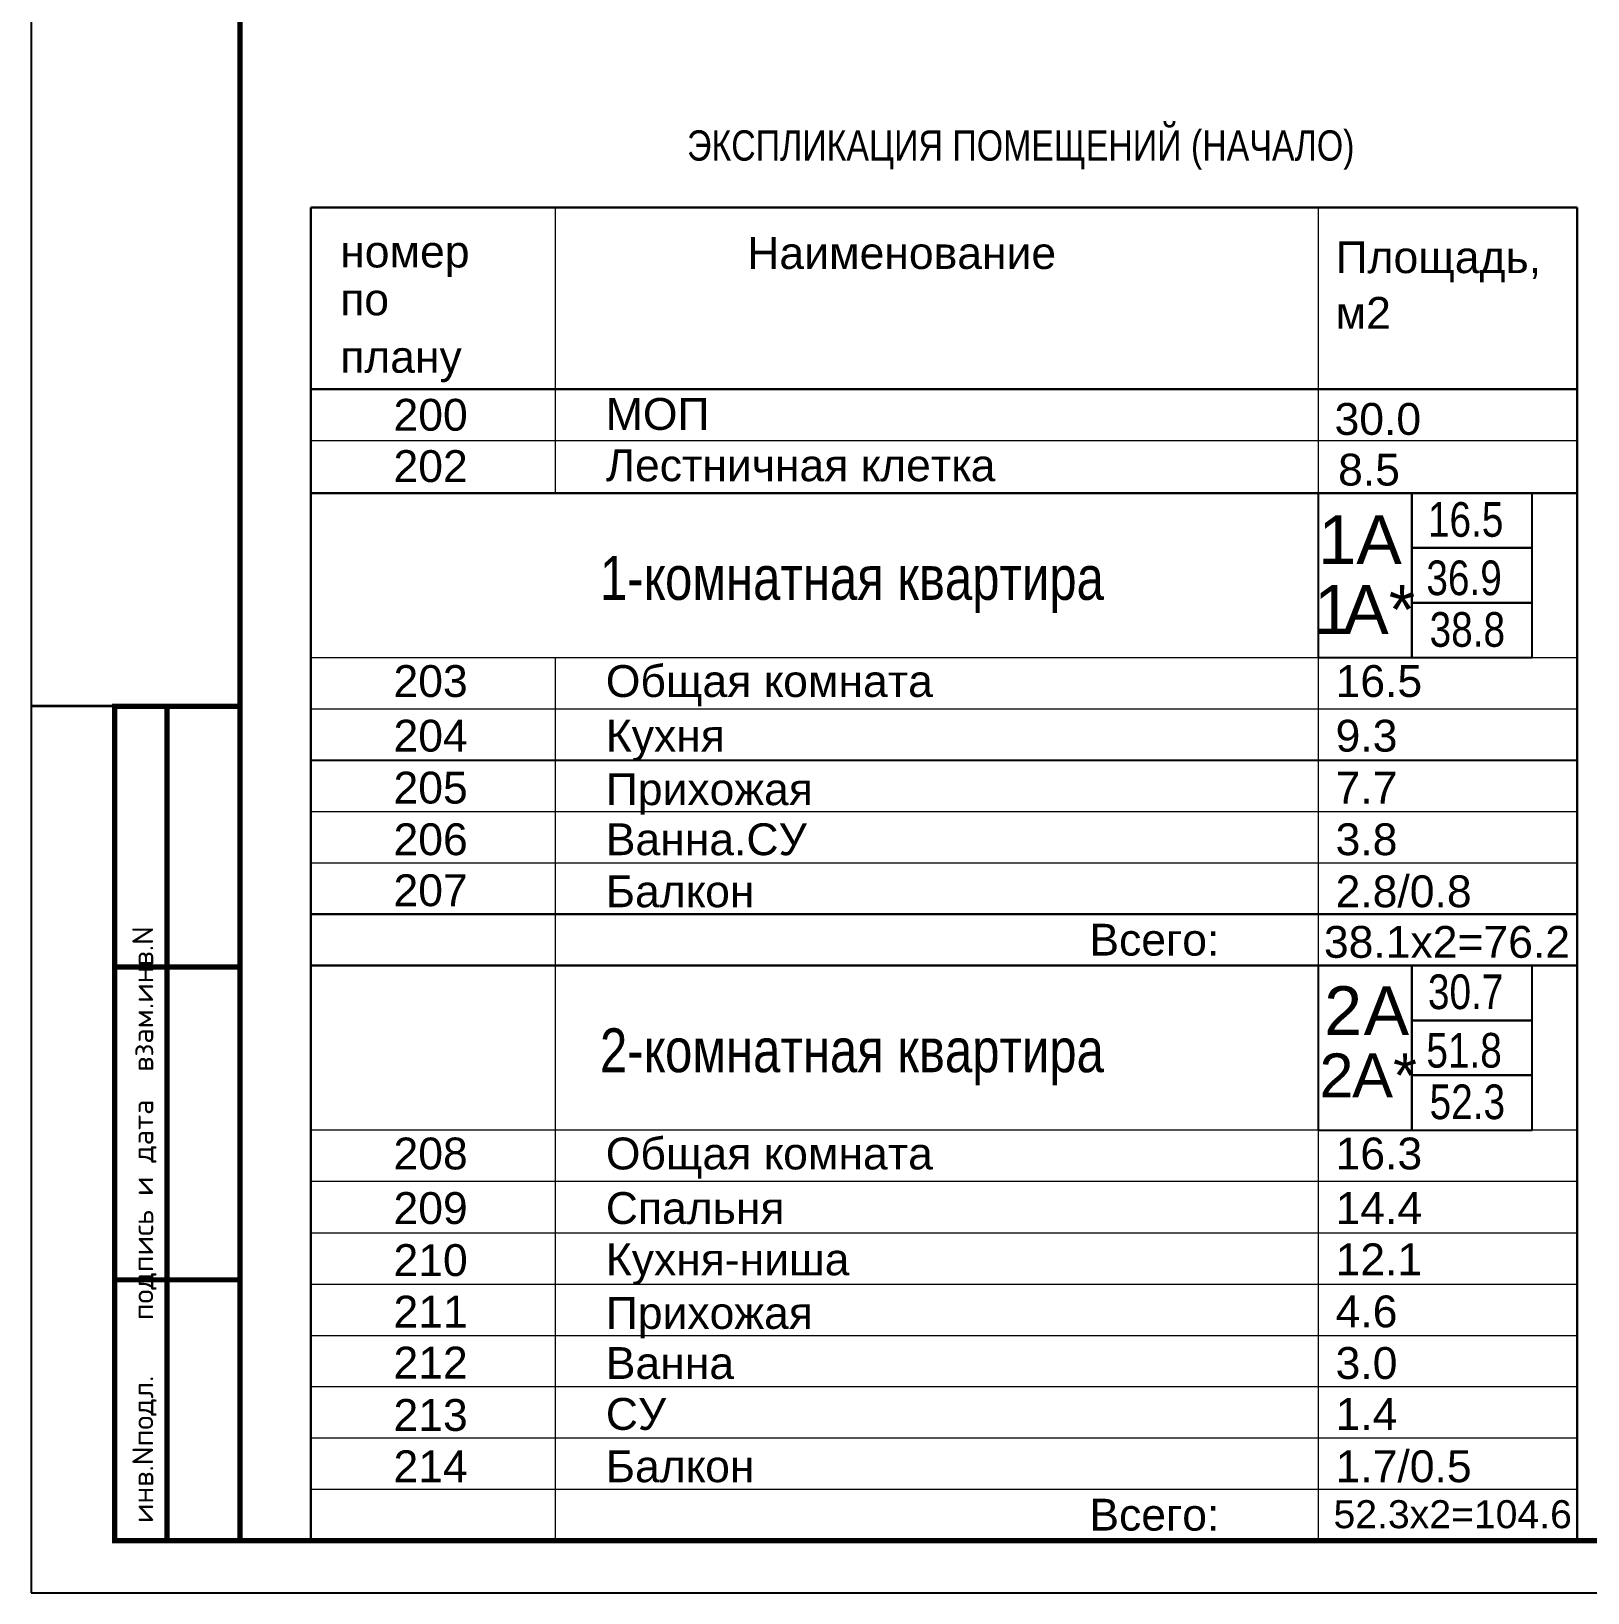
# Model space of a CAD drawing. Header units: millimetres. Extents: x -7566 to 51834, y -19356 to 38606.
# Drawn here: x -7566 to 7353, y -19356 to -4384 of the extents above; entities that cross this region are included whole.
import ezdxf

# ---------------------------------------------------------------- set-up
doc = ezdxf.new("R2010")
doc.units = ezdxf.units.MM
doc.layers.add('TEXT-ANNOTATION', color=150, linetype='Continuous')
doc.layers.add('Надпись', color=7, linetype='Continuous', lineweight=9)
doc.layers.add('СТЕНЫ', color=250, linetype='Continuous', lineweight=35)
doc.styles.add('A100', font='arial.ttf', dxfattribs={"width": 0.8, "height": 250})
doc.styles.add('GOST-2.304_Type-B', font='arial.ttf')
doc.styles.add('RomanS', font='romans.shx')
doc.styles.add('style3', font='micross.ttf', dxfattribs={"width": 0.85, "height": 500})

# ---------------------------------------------------------------- blocks, each defined once
blk = doc.blocks.new('Marka kv_3 - Квартира-1164207-Этаж 1 _3-1-3_МГН_')
for p, q in [((0.74, 10.32), (-6.76, 10.32)), ((-6.76, 10.32), (-6.76, -2.85)), ((10.39, 10.32), (0.74, 10.32)), ((0.74, 10.32), (0.74, 5.93)), ((0.74, -2.85), (0.74, 10.32)), ((10.39, 5.93), (10.39, 10.32)), ((0.74, 5.93), (10.39, 5.93)), ((10.39, 5.93), (0.74, 5.93)), ((0.74, 5.93), (0.74, 1.54)), ((10.39, 1.54), (10.39, 5.93)), ((10.39, 1.54), (0.74, 1.54)), ((0.74, 1.54), (0.74, -2.85)), ((0.74, 1.54), (10.39, 1.54)), ((10.39, -2.85), (10.39, 1.54)), ((-6.76, -2.85), (0.74, -2.85)), ((0.74, -2.85), (10.39, -2.85))]:
    blk.add_line(p, q)

msp = doc.modelspace()

# ---------------------------------------------------------------- linework, layer by layer
msp.add_line((-4886, -11374), (7252, -11374))
msp.add_lwpolyline([(-7566, -19356), (51834, -19356), (51834, 22644), (-7566, 22644)], close=True)
at = {"const_width": 50}
msp.add_lwpolyline([(-5566, -18856), (51334, -18856), (51334, 22144), (-5566, 22144)], close=True, dxfattribs=at)
for points in [[(-5566, -18856), (-6266, -18856), (-6766, -18856), (-6766, -16356), (-6766, -13356), (-6766, -10856), (-5566, -10856)], [(-6266, -18856), (-6266, -10856)], [(-6766, -13356), (-5566, -13356)], [(-6766, -16356), (-5566, -16356)]]:
    msp.add_lwpolyline(points, dxfattribs=at)
at = {"layer": 'Defpoints', "ltscale": 100}
msp.add_lwpolyline([(-5566, -10856), (-6766, -10856)], dxfattribs=at)
at = {"layer": 'Надпись', "lineweight": 30}
for p, q in [((-4886, -6073), (7252, -6073)), ((-4886, -6073), (-4886, -18856)), ((7252, -6073), (7252, -18856)), ((-4886, -7816), (7252, -7816)), ((-4886, -8813), (7252, -8813)), ((-4886, -12850), (7252, -12850)), ((-4886, -13343), (7252, -13343))]:
    msp.add_line(p, q, dxfattribs=at)
at = {"layer": 'Надпись'}
for p, q in [((-2546, -6073), (-2546, -8813)), ((4769, -6073), (4769, -18856)), ((-4886, -8308), (7252, -8308)), ((-4886, -8308), (7252, -8308)), ((-4886, -10390), (7252, -10390)), ((-2546, -10390), (-2546, -18856)), ((-4886, -10882), (7252, -10882)), ((-4886, -11866), (7252, -11866)), ((-4886, -12358), (7252, -12358)), ((-4886, -13343), (7252, -13343)), ((-4886, -14919), (7252, -14919)), ((-4886, -15411), (7252, -15411)), ((-4886, -15904), (7252, -15904)), ((-4886, -16396), (7252, -16396)), ((-4886, -16888), (7252, -16888)), ((-4886, -17380), (7252, -17380)), ((-4886, -17872), (7252, -17872)), ((-4886, -18364), (7252, -18364)), ((-4886, -18856), (7252, -18856))]:
    msp.add_line(p, q, dxfattribs=at)
at = {"layer": 'СТЕНЫ'}
msp.add_line((-5566, -10856), (-7566, -10856), dxfattribs=at)
msp.add_lwpolyline([(-5566, -10856), (-6766, -10856)], dxfattribs=at)
msp.add_lwpolyline([(-5566, -10856), (-6766, -10856)], dxfattribs=at)

# ---------------------------------------------------------------- block references
at = {"lineweight": 30, "ltscale": 50, "xscale": 119.7000000000004, "yscale": 119.7000000000004, "zscale": 119.7000000000004}
for p in [(5578, -10048), (5578, -14578)]:
    msp.add_blockref('Marka kv_3 - Квартира-1164207-Этаж 1 _3-1-3_МГН_', p, dxfattribs=at)

# ---------------------------------------------------------------- texts
at = {"style": 'GOST-2.304_Type-B'}
for s, height, p in [('номер ', 305.2, (-4605, -6649)), ('Наименование', 305.24, (-703, -6663)), ('Площадь,', 305.2, (4936, -6703)), ('по ', 305.2, (-4605, -7107)), ('м2', 305.2, (4936, -7237)), ('плану', 305.2, (-4605, -7658)), ('200', 305.2, (-4094, -8214)), ('МОП', 305.2, (-2059, -8206)), ('30.0', 305.2, (4926, -8254)), ('202', 305.2, (-4094, -8706)), ('Лестничная клетка', 305.24, (-2059, -8698)), ('8.5', 305.2, (4960, -8740)), ('203', 305.2, (-4094, -10767)), ('Общая комната', 305.24, (-2059, -10767)), ('16.5', 305.2, (4936, -10767)), ('204', 305.2, (-4094, -11291)), ('Кухня', 305.2, (-2059, -11291)), ('9.3', 305.2, (4936, -11291)), ('205', 305.2, (-4094, -11789)), ('Прихожая', 305.2, (-2059, -11804)), ('7.7', 305.2, (4936, -11789)), ('206', 305.2, (-4094, -12284)), ('Ванна.СУ', 305.2, (-2059, -12284)), ('3.8', 305.2, (4936, -12284)), ('207', 305.2, (-4094, -12773)), ('Балкон', 305.2, (-2059, -12783)), ('2.8/0.8', 305.2, (4936, -12783)), ('Всего:', 305.2, (2576, -13247)), ('38.1х2=76.2', 305.24, (4824, -13268)), ('Общая комната', 305.24, (-2059, -15297)), ('208', 305.2, (-4094, -15297)), ('16.3', 305.2, (4936, -15297)), ('209', 305.2, (-4094, -15820)), ('Спальня', 305.2, (-2059, -15820)), ('14.4', 305.2, (4936, -15820)), ('210', 305.2, (-4094, -16319)), ('Кухня-ниша', 305.2, (-2059, -16312)), ('12.1', 305.2, (4936, -16312)), ('211', 305.2, (-4094, -16813)), ('Прихожая', 305.2, (-2059, -16826)), ('4.6', 305.2, (4936, -16811)), ('212', 305.2, (-4094, -17302)), ('Ванна', 305.2, (-2059, -17306)), ('3.0', 305.2, (4936, -17306)), ('213', 305.2, (-4094, -17804)), ('СУ', 305.2, (-2059, -17794)), ('1.4', 305.2, (4936, -17794)), ('214', 305.2, (-4094, -18296)), ('Балкон', 305.2, (-2059, -18296)), ('1.7/0.5', 305.2, (4936, -18296)), ('Всего:', 305.2, (2576, -18760)), ('52.3х2=104.6', 268.61, (4916, -18737))]:
    msp.add_text(s, height=height, dxfattribs=at).set_placement(p)
at = {"color": 1, "style": 'style3'}
for s, height, p in [('1', 468, (4770, -9492)), ('А', 468, (5134, -9492)), ('1', 468, (4730, -10163)), ('А*', 468.2, (5009, -10163)), ('2', 468, (4826, -14009)), ('А', 468, (5205, -14009)), ('2', 421, (4781, -14606)), ('А*', 421.3, (5094, -14606))]:
    msp.add_text(s, height=height, rotation=0.0001, dxfattribs=at).set_placement(p)
at = {"style": 'RomanS'}
msp.add_text('инв.Nподл.    подпись и дата  взам.инв.N', height=200, rotation=90, dxfattribs=at).set_placement((-6397, -18688))
at = {"layer": 'TEXT-ANNOTATION', "color": 7, "style": 'A100', "width": 0.8}
for s, height, p in [('ЭКСПЛИКАЦИЯ ПОМЕЩЕНИЙ (НАЧАЛО)', 290.78, (-1280, -5625)), ('1-комнатная квартира', 420.69, (-2115, -9836)), ('2-комнатная квартира', 420.69, (-2115, -14365))]:
    msp.add_text(s, height=height, rotation=359.9999, dxfattribs=at).set_placement(p)
at = {"layer": 'TEXT-ANNOTATION', "color": 5, "style": 'A100', "width": 0.8}
for s, p in [('16.5', (5821, -9231)), ('36.9', (5806, -9791)), ('30.7', (5821, -13760)), ('51.8', (5806, -14321))]:
    msp.add_text(s, height=332.5, rotation=359.9999, dxfattribs=at).set_placement(p)
at = {"layer": 'TEXT-ANNOTATION', "color": 1, "style": 'A100', "width": 0.8}
for s, p in [('38.8', (5837, -10286)), ('52.3', (5837, -14815))]:
    msp.add_text(s, height=332.5, rotation=359.9999, dxfattribs=at).set_placement(p)

doc.saveas('drawing.dxf')
